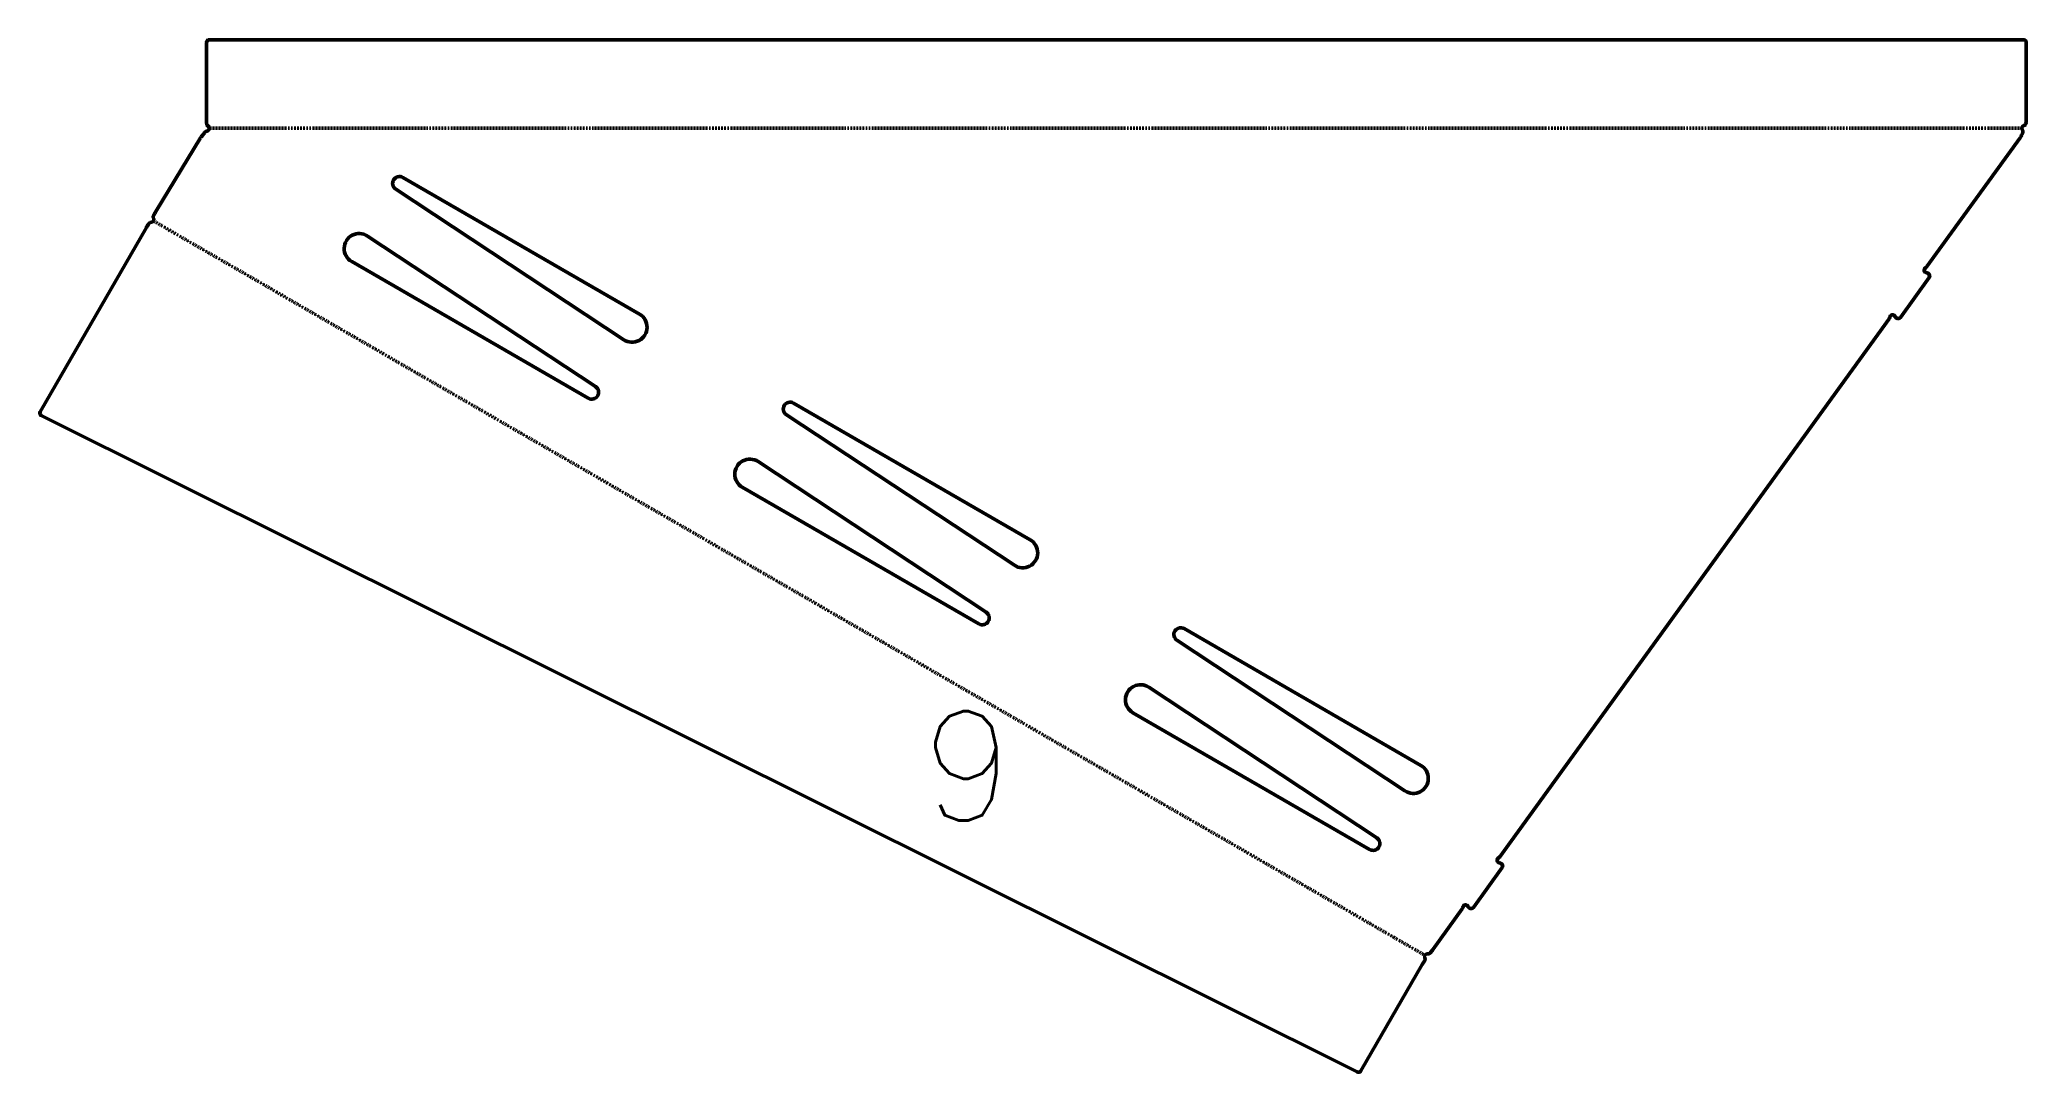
# Model space of a CAD drawing. Header units: millimetres. Extents: x 24 to 751, y 27 to 404.
import ezdxf
from ezdxf.enums import TextEntityAlignment as Align

# ---------------------------------------------------------------- set-up
doc = ezdxf.new("R2010")
doc.units = ezdxf.units.MM
doc.linetypes.add('DASHDOT', pattern=[1, 0.5, -0.25, 0, -0.25])
doc.layers.add('Bend', color=1, linetype='DASHDOT', lineweight=50)
doc.layers.add('Cutting', color=5, linetype='Continuous', lineweight=50)
doc.layers.add('Mark', color=6, linetype='Continuous')
doc.styles.add('RomanS.shx', font='RomanS.shx')

msp = doc.modelspace()

# ---------------------------------------------------------------- linework, layer by layer
at = {"layer": 'Bend'}
for p, q in [((748.93, 372.03), (85.94, 372.03)), ((65.51, 338.15), (519.17, 76.23)), ((519.17, 76.23), (530.63, 69.61))]:
    msp.add_line(p, q, dxfattribs=at)
at = {"layer": 'Cutting', "flags": 128}
for points in [[(507.17, 27.34, -0.396433), (505.86, 26.95), (24.46, 266.96, -0.432221), (24.04, 268.36), (62.93, 335.72, -0.001321), (63.77, 337.15, -0.26859), (64.64, 337.65, 0.576067), (65.52, 339.14, -0.268314), (65.53, 340.14, -0.000416), (66.38, 341.56, -0.001514), (66.38, 341.57), (82.69, 368.57, -0.038672), (82.78, 368.69, 0.005597), (83.59, 369.67, 0.012484), (84.35, 370.64, -0.208867), (85.05, 371.03, 0.727031), (85.44, 372.89, -0.267949), (84.94, 373.76), (84.94, 403.42, -0.414214), (85.94, 404.42), (749.57, 404.42, -0.414214), (750.57, 403.42), (750.57, 375.42, -0.047992), (750.41, 373.78, -0.291099), (749.68, 373, 0.537496), (749.14, 371.42, -0.278944), (749.26, 370.39, -0.013422), (748.43, 368.71, -0.040227), (748.35, 368.57), (714.24, 321.45, -0.137871), (713.82, 321.11, 0.786918), (714.13, 319.19, -0.137871), (714.63, 319), (714.84, 318.86, -0.414214), (715.06, 317.46), (704.51, 302.88, -0.414214), (703.11, 302.66), (702.91, 302.8, -0.137871), (702.57, 303.23, 0.786918), (700.65, 302.92, -0.137871), (700.46, 302.41), (558.05, 105.65, -0.137871), (557.63, 105.32, 0.786918), (557.93, 103.4, -0.137871), (558.44, 103.21), (558.64, 103.06, -0.414214), (558.87, 101.67), (548.31, 87.09, -0.414214), (546.92, 86.86), (546.71, 87.01, -0.137871), (546.38, 87.43, 0.786918), (544.46, 87.13, -0.137871), (544.27, 86.62), (533.58, 71.85, -0.00989), (533.56, 71.82, 0.003698), (532.61, 70.6, 0.000411), (532.52, 70.49, -0.264257), (531.61, 70.11, 0.590537), (530.59, 68.68, -0.261499), (530.53, 67.71, 0.01404), (529.64, 66.27)], [(154.12, 349.81, -0.970437), (156.74, 354.06), (243.31, 304.08, -1.030464), (237.53, 294.73)], [(138.02, 323.3, -1.030464), (143.8, 332.65), (227.21, 277.57, -0.970437), (224.58, 273.32)], [(297.01, 267.31, -0.970437), (299.64, 271.56), (386.2, 221.58, -1.030464), (380.42, 212.23)], [(280.91, 240.8, -1.030464), (286.69, 250.15), (370.1, 195.07, -0.970437), (367.47, 190.82)], [(439.9, 184.81, -0.970437), (442.53, 189.06), (529.1, 139.08, -1.030464), (523.31, 129.73)], [(423.8, 158.3, -1.030464), (429.58, 167.65), (513, 112.57, -0.970437), (510.37, 108.32)]]:
    msp.add_lwpolyline(points, format="xyb", close=True, dxfattribs=at)

# ---------------------------------------------------------------- texts
at = {"layer": 'Mark', "color": 6, "style": 'RomanS.shx'}
msp.add_text('9', height=40, dxfattribs=at).set_placement((363.53, 158.95), align=Align.TOP_CENTER)

doc.saveas('drawing.dxf')
